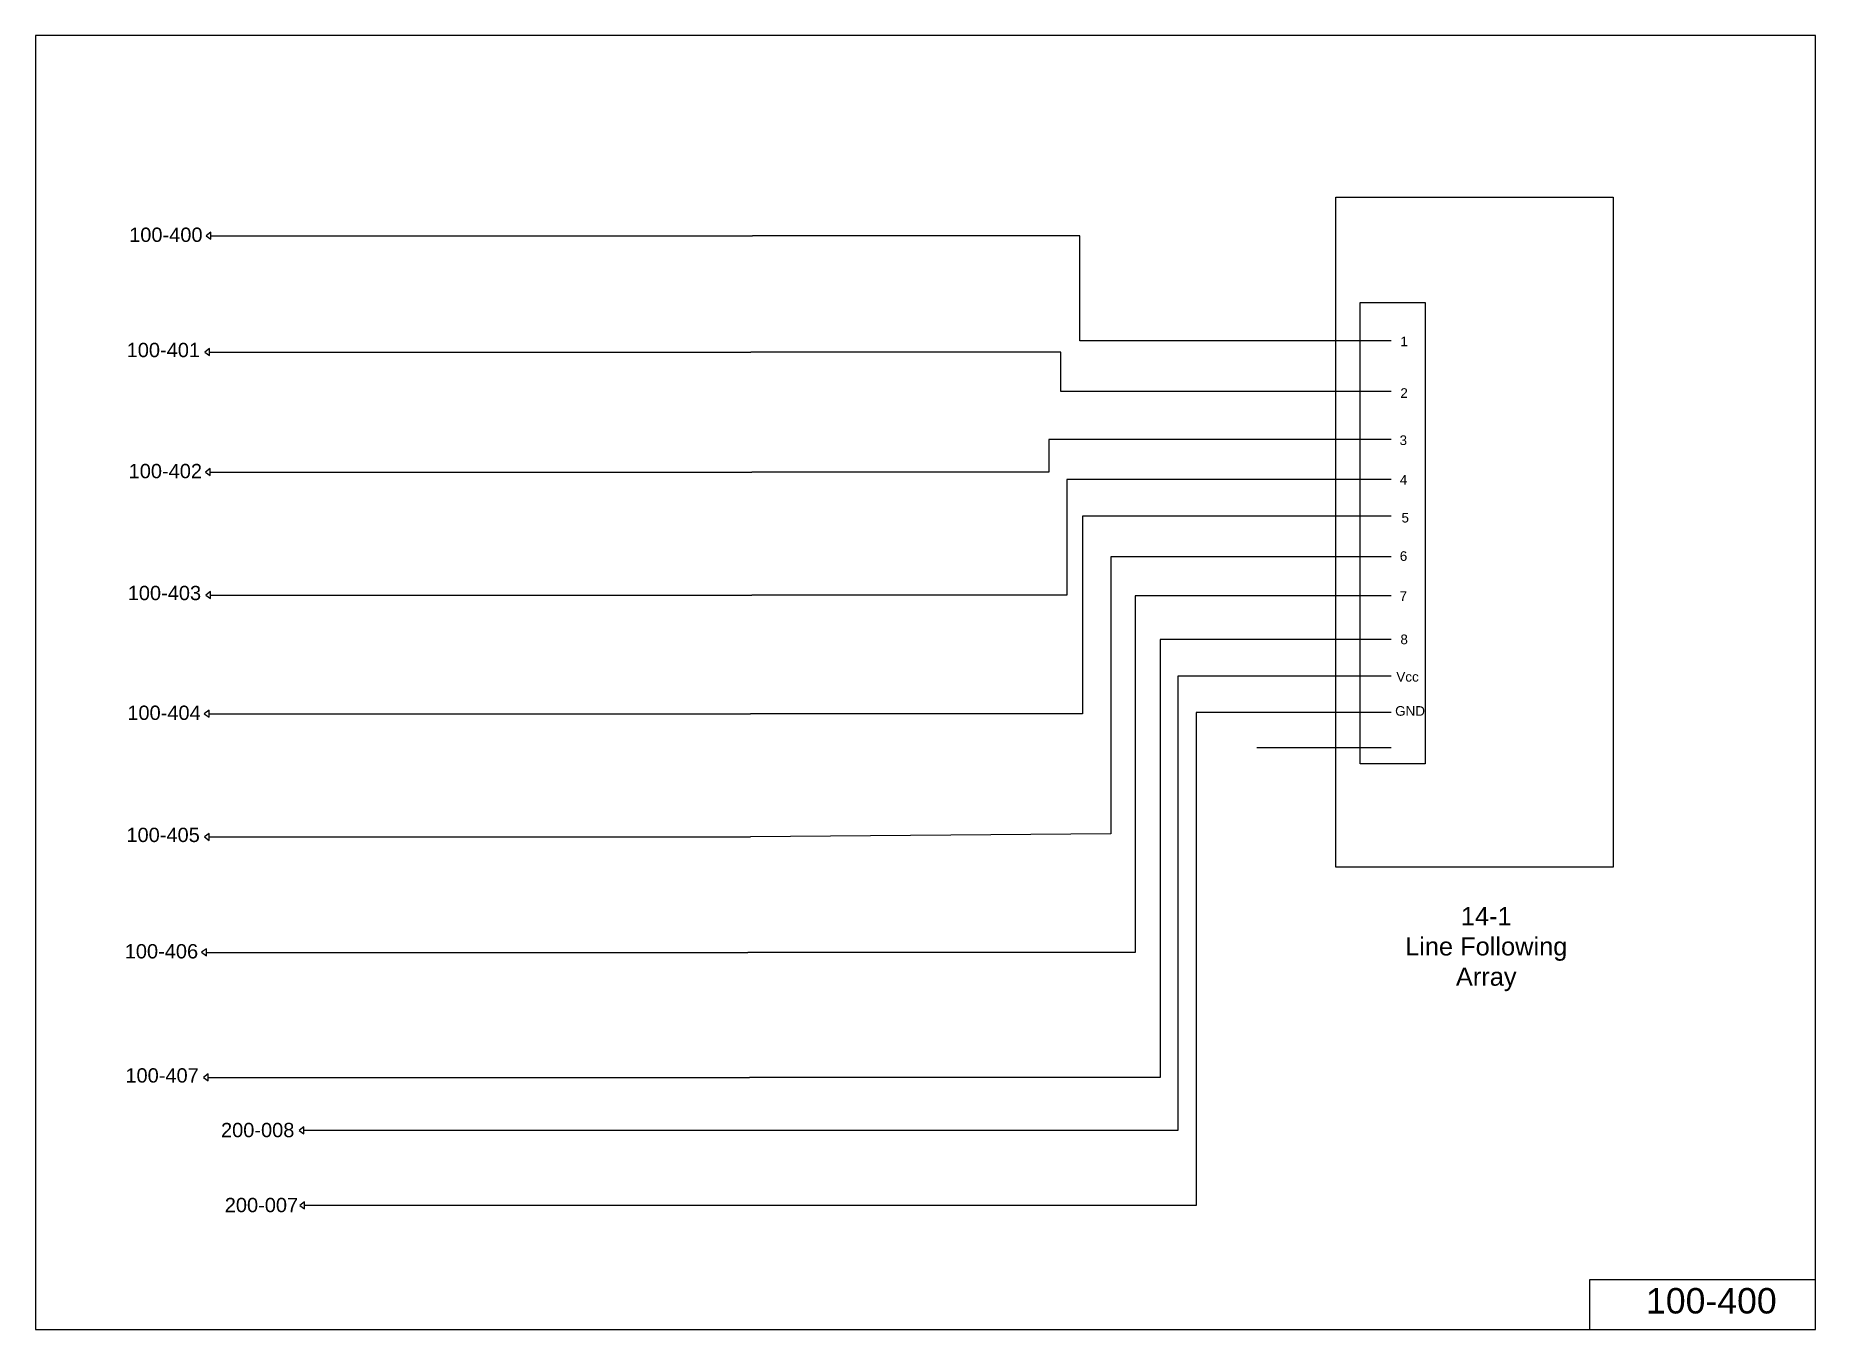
# Model space of a CAD drawing. Header units: inches. Extents: x 0 to 37, y 0 to 26.9.
import ezdxf

# ---------------------------------------------------------------- set-up
doc = ezdxf.new("R2010")
doc.units = ezdxf.units.IN
doc.header["$MEASUREMENT"] = 0
doc.styles.get("Standard").update_dxf_attribs({"font": 'arial.ttf'})

msp = doc.modelspace()

# ---------------------------------------------------------------- linework, layer by layer
for p, q in [((3.655, 22.7), (14.896, 22.7)), ((21.695, 22.7), (14.896, 22.7)), ((21.695, 20.52), (21.695, 22.7)), ((25.373, 20.52), (21.695, 20.52)), ((28.163, 20.52), (25.373, 20.52)), ((3.624, 20.285), (14.865, 20.285)), ((21.3, 20.285), (14.865, 20.285)), ((21.3, 19.463), (21.3, 20.285)), ((25.373, 19.463), (21.3, 19.463)), ((28.163, 19.463), (25.373, 19.463)), ((25.373, 18.468), (21.052, 18.468)), ((21.052, 18.468), (21.052, 17.79)), ((28.163, 18.468), (25.373, 18.468)), ((3.645, 17.79), (14.885, 17.79)), ((21.052, 17.79), (14.885, 17.79)), ((25.373, 17.64), (21.424, 17.64)), ((21.424, 17.64), (21.424, 15.237)), ((28.163, 17.64), (25.373, 17.64)), ((25.373, 16.875), (21.752, 16.875)), ((21.752, 16.875), (21.752, 14.868)), ((28.163, 16.875), (25.373, 16.875)), ((25.373, 16.032), (22.336, 16.032)), ((22.336, 16.032), (22.338, 10.28)), ((28.163, 16.032), (25.373, 16.032)), ((3.647, 15.237), (14.887, 15.237)), ((21.424, 15.237), (14.887, 15.237)), ((25.373, 15.22), (22.842, 15.22)), ((22.842, 15.22), (22.842, 7.814)), ((28.163, 15.22), (25.373, 15.22)), ((21.752, 14.868), (21.752, 12.77)), ((25.373, 14.317), (23.366, 14.317)), ((23.366, 14.317), (23.366, 5.216)), ((28.163, 14.317), (25.373, 14.317)), ((25.373, 13.551), (23.729, 13.551)), ((23.729, 13.551), (23.729, 4.117)), ((28.163, 13.551), (25.373, 13.551)), ((3.617, 12.77), (14.858, 12.77)), ((21.752, 12.77), (14.858, 12.77)), ((25.373, 12.8), (24.112, 12.8)), ((24.112, 12.8), (24.112, 2.558)), ((28.163, 12.8), (25.373, 12.8)), ((28.163, 12.065), (25.373, 12.065)), ((3.619, 10.212), (14.86, 10.212)), ((22.338, 10.28), (14.86, 10.212)), ((3.564, 7.814), (14.804, 7.814)), ((22.842, 7.814), (14.804, 7.814)), ((3.598, 5.216), (14.839, 5.216)), ((23.366, 5.216), (14.839, 5.216)), ((23.729, 4.117), (5.584, 4.117)), ((24.112, 2.558), (5.597, 2.558))]:
    msp.add_line(p, q)
for points in [[(0.012, -0.018), (36.969, -0.018), (36.969, 26.86), (0.012, 26.86)], [(27.014, 23.504), (32.769, 23.504), (32.769, 9.588), (27.014, 9.588)], [(3.651, 22.776), (3.552, 22.702), (3.651, 22.629)], [(27.518, 21.314), (28.864, 21.314), (28.864, 11.732), (27.518, 11.732)], [(3.624, 20.358), (3.525, 20.285), (3.624, 20.211)], [(3.64, 17.867), (3.541, 17.793), (3.64, 17.72)], [(3.647, 15.31), (3.548, 15.237), (3.647, 15.163)], [(3.613, 12.846), (3.514, 12.772), (3.613, 12.699)], [(3.619, 10.285), (3.52, 10.212), (3.619, 10.138)], [(3.559, 7.89), (3.46, 7.817), (3.559, 7.743)], [(3.598, 5.29), (3.499, 5.216), (3.598, 5.143)], [(5.584, 4.19), (5.485, 4.117), (5.584, 4.043)], [(5.597, 2.632), (5.498, 2.558), (5.597, 2.485)]]:
    msp.add_lwpolyline(points, close=True)
msp.add_lwpolyline([(32.282, -0.017), (32.282, 1.018), (36.965, 1.018)])

# ---------------------------------------------------------------- texts
at = {"attachment_point": 1}
for s, width, gutter_width, heights, insert, char_height in [('100-400', 3.04208, 1.486, [0], (1.955, 22.871), 0.2973), ('100-401', 3.04208, 1.486, [0], (1.903, 20.477), 0.2973), ('1', 0.40011, 1, [0], (28.352, 20.607), 0.2), ('2', 0.40011, 1, [0], (28.35, 19.534), 0.2), ('3', 0.40011, 1, [0], (28.334, 18.554), 0.2), ('100-402', 3.04208, 1.486, [0], (1.944, 17.962), 0.2973), ('4', 0.40011, 1, [0], (28.339, 17.731), 0.2), ('5', 0.40011, 1, [0.203], (28.374, 16.945), 0.2), ('6', 0.40011, 1, [0], (28.339, 16.147), 0.2), ('100-403', 3.04208, 1.486, [6.661338147750939e-16], (1.925, 15.429), 0.2973), ('7', 0.40011, 1, [0], (28.335, 15.316), 0.2), ('8', 0.40011, 1, [0], (28.352, 14.417), 0.2), ('Vcc', 0.40011, 1, [0], (28.267, 13.639), 0.2), ('100-404', 3.04208, 1.486, [0], (1.917, 12.941), 0.2973), ('GND', 0.40011, 1, [0], (28.242, 12.93), 0.2), ('100-405', 3.04208, 1.486, [0], (1.898, 10.404), 0.2973), ('\\pxqc;14-1\\PLine Following Array', 3.77523, 1.887, [0], (28.246, 8.757), 0.37735), ('100-406', 3.04208, 1.486, [0], (1.863, 7.986), 0.2973), ('100-407', 3.04208, 1.486, [0], (1.877, 5.408), 0.2973), ('200-008', 3.04208, 1.486, [0], (3.862, 4.273), 0.2973), ('200-007', 3.04208, 1.486, [0], (3.94, 2.715), 0.2973), ('100-400', 11.08379, 2.646, [0], (33.452, 0.842), 0.5292)]:
    msp.add_mtext_dynamic_manual_height_columns(s, width=width, gutter_width=gutter_width, heights=heights, dxfattribs=dict(at, insert=insert, char_height=char_height))

doc.saveas('drawing.dxf')
